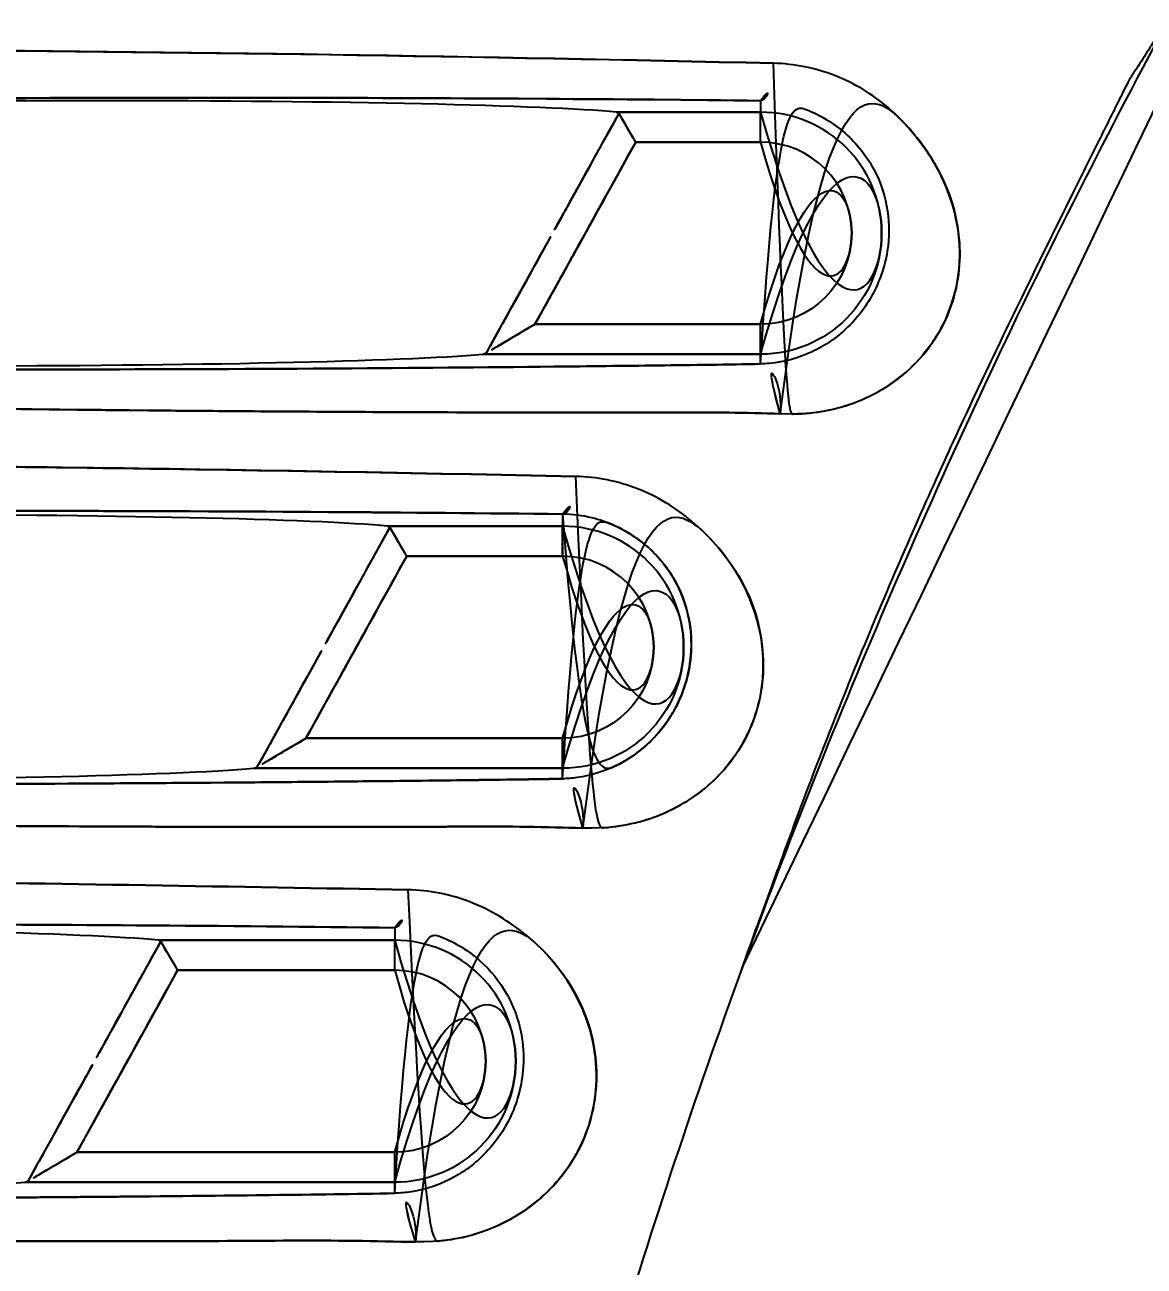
# Model space of a CAD drawing. Extents: x 16296675150 to 16296675606, y -37409617853 to -37409617519.
# Drawn here: x 16296675327.43 to 16296675346.09, y -37409617686.31 to -37409617665.63 of the extents above; entities that cross this region are included whole.
import ezdxf
from ezdxf.lldxf.tags import DXFTag

# ---------------------------------------------------------------- set-up
doc = ezdxf.new("R2010")
doc.units = 0
doc.header["$LTSCALE"] = 10
doc.header["$MEASUREMENT"] = 0
doc.header["$PDMODE"] = 3
doc.header["$PDSIZE"] = -10
doc.layers.get('0').update_dxf_attribs({"linetype": 'CONTINUOUS'})
doc.layers.get('DEFPOINTS').update_dxf_attribs({"linetype": 'CONTINUOUS'})
doc.styles.add('Daelim Dimension', font='')
doc.styles.get('Daelim Dimension').set_extended_font_data('NanumGothic')
tags = doc.linetypes.add('DASHED', pattern=[25.72, 12.86, -12.86]).pattern_tags.tags
tags[6:7] = [DXFTag(74, 4), DXFTag(75, 0), DXFTag(340, '0'), DXFTag(46, 0.0), DXFTag(50, 0.0), DXFTag(44, 0.0), DXFTag(45, 0.0)]
tags[4:5] = [DXFTag(74, 4), DXFTag(75, 0), DXFTag(340, '0'), DXFTag(46, 0.0), DXFTag(50, 0.0), DXFTag(44, 0.0), DXFTag(45, 0.0)]
doc.dimstyles.new('DEFAULT', dxfattribs={"dimscale": 2, "dimtxt": 2, "dimasz": 2, "dimexe": 0, "dimexo": 2, "dimgap": 1, "dimtad": 1, "dimdec": 1, "dimzin": 9, "dimdsep": 46, "dimtxsty": 'Daelim Dimension', "dimcen": 0.5, "dimclrd": 252, "dimclre": 252, "dimclrt": 3, "dimadec": 1, "dimazin": 0, "dimtfac": 1, "dimtdec": 1, "dimtix": 1, "dimtmove": 0, "dimatfit": 3, "dimfxl": 1, "dimtolj": 1, "dimtzin": 1, "dimlwd": 9, "dimlwe": 9, "dimarcsym": 0})

# ---------------------------------------------------------------- blocks, each defined once
blk = doc.blocks.new('*D1')
at = {"color": 5, "lineweight": 9, "ltscale": 0.5, "transparency": 16777216}
for p, q in [((16296675258.9861, -37409617698.72297), (16296675258.9861, -37409617573.28352)), ((16296675419.69285, -37409617573.28352), (16296675262.9861, -37409617573.28352)), ((16296675423.69285, -37409617606.6205), (16296675423.69285, -37409617573.28352))]:
    blk.add_line(p, q, dxfattribs=at)
at = {"color": 5, "ltscale": 0.5, "transparency": 16777216}
for points in [[(16296675262.9861, -37409617572.61686), (16296675262.9861, -37409617573.95019), (16296675258.9861, -37409617573.28352)], [(16296675419.69285, -37409617572.61686), (16296675419.69285, -37409617573.95019), (16296675423.69285, -37409617573.28352)]]:
    blk.add_solid(points, dxfattribs=at)
at = {"layer": 'DEFPOINTS', "color": 0, "ltscale": 0.5, "transparency": 16777216}
for p in [(16296675258.9861, -37409617573.28352), (16296675423.69285, -37409617610.6205), (16296675258.9861, -37409617702.72297)]:
    blk.add_point(p, dxfattribs=at)
at = {"color": 7, "ltscale": 0.5, "transparency": 16777216, "insert": (16296675341.33948, -37409617569.10612), "char_height": 4, "attachment_point": 5, "style": 'Daelim Dimension'}
blk.add_mtext('\\A1;165', dxfattribs=at)
blk = doc.blocks.new('*D2')
at = {"color": 5, "lineweight": 9, "ltscale": 0.5, "transparency": 16777216}
for p, q in [((16296675361.455, -37409617597.21), (16296675471.038, -37409617597.21)), ((16296675471.038, -37409617601.21), (16296675471.038, -37409617730.565)), ((16296675303.854, -37409617734.565), (16296675471.038, -37409617734.565))]:
    blk.add_line(p, q, dxfattribs=at)
at = {"color": 5, "ltscale": 0.5, "transparency": 16777216}
for points in [[(16296675470.371, -37409617601.21), (16296675471.704, -37409617601.21), (16296675471.038, -37409617597.21)], [(16296675470.371, -37409617730.565), (16296675471.704, -37409617730.565), (16296675471.038, -37409617734.565)]]:
    blk.add_solid(points, dxfattribs=at)
at = {"layer": 'DEFPOINTS', "color": 0, "ltscale": 0.5, "transparency": 16777216}
for p in [(16296675357.455, -37409617597.21), (16296675299.854, -37409617734.565), (16296675471.038, -37409617734.565)]:
    blk.add_point(p, dxfattribs=at)
at = {"color": 7, "ltscale": 0.5, "transparency": 16777216, "insert": (16296675466.858, -37409617665.887), "char_height": 4, "attachment_point": 5, "rotation": 90, "style": 'Daelim Dimension'}
blk.add_mtext('\\A1;137', dxfattribs=at)
blk = doc.blocks.new('*D3')
at = {"color": 5, "lineweight": 9, "ltscale": 0.5, "transparency": 16777216}
for p, q in [((16296675424.205971, -37409617607.022926), (16296675460.54623, -37409617607.022926)), ((16296675460.54623, -37409617611.022926), (16296675460.54623, -37409617730.564507)), ((16296675303.85421, -37409617734.564507), (16296675460.54623, -37409617734.564507))]:
    blk.add_line(p, q, dxfattribs=at)
at = {"color": 5, "ltscale": 0.5, "transparency": 16777216}
for points in [[(16296675459.87956, -37409617611.022926), (16296675461.212891, -37409617611.022926), (16296675460.54623, -37409617607.022926)], [(16296675459.87956, -37409617730.564507), (16296675461.212891, -37409617730.564507), (16296675460.54623, -37409617734.564507)]]:
    blk.add_solid(points, dxfattribs=at)
at = {"layer": 'DEFPOINTS', "color": 0, "ltscale": 0.5, "transparency": 16777216}
for p in [(16296675420.205971, -37409617607.022926), (16296675299.85421, -37409617734.564507), (16296675460.54623, -37409617734.564507)]:
    blk.add_point(p, dxfattribs=at)
at = {"color": 7, "ltscale": 0.5, "transparency": 16777216, "insert": (16296675454.534451, -37409617666.043167), "char_height": 4, "attachment_point": 5, "rotation": 90, "style": 'Daelim Dimension'}
blk.add_mtext('\\A1;128', dxfattribs=at)

msp = doc.modelspace()

# ---------------------------------------------------------------- linework, layer by layer
at = {"linetype": 'Continuous'}
for p, q in [((16296675339.69285, -37409617666.890617), (16296675339.69285, -37409617667.082062)), ((16296675337.292669, -37409617667.082062), (16296675339.69285, -37409617667.082062)), ((16296675339.69285, -37409617667.581757), (16296675339.69285, -37409617667.082062)), ((16296675339.69285, -37409617667.581757), (16296675337.610279, -37409617667.581757)), ((16296675335.931629, -37409617670.616074), (16296675339.69285, -37409617670.616074)), ((16296675339.69285, -37409617671.115768), (16296675339.69285, -37409617670.616074)), ((16296675339.69285, -37409617671.115768), (16296675335.06167, -37409617671.115768)), ((16296675339.69285, -37409617671.278122), (16296675339.69285, -37409617671.115768)), ((16296675336.392851, -37409617673.780479), (16296675336.392851, -37409617673.982063)), ((16296675333.47628, -37409617673.982063), (16296675336.392851, -37409617673.982063)), ((16296675336.392851, -37409617674.481758), (16296675336.392851, -37409617673.982063)), ((16296675336.392851, -37409617674.481758), (16296675333.792959, -37409617674.481758)), ((16296675332.114189, -37409617677.516068), (16296675336.392851, -37409617677.516068)), ((16296675336.392851, -37409617678.015762), (16296675336.392851, -37409617677.516068)), ((16296675336.392851, -37409617678.015762), (16296675331.24509, -37409617678.015762)), ((16296675336.392851, -37409617678.190529), (16296675336.392851, -37409617678.015762)), ((16296675333.59285, -37409617680.673477), (16296675333.59285, -37409617680.882057)), ((16296675329.65958, -37409617680.882057), (16296675333.59285, -37409617680.882057)), ((16296675333.59285, -37409617681.38176), (16296675333.59285, -37409617680.882057)), ((16296675333.59285, -37409617681.38176), (16296675329.975389, -37409617681.38176)), ((16296675328.296511, -37409617684.416069), (16296675333.59285, -37409617684.416069)), ((16296675333.59285, -37409617684.915756), (16296675333.59285, -37409617684.416069)), ((16296675333.59285, -37409617684.915756), (16296675327.428221, -37409617684.915756)), ((16296675333.59285, -37409617685.09938), (16296675333.59285, -37409617684.915756))]:
    msp.add_line(p, q, dxfattribs=at)
at = {"linetype": 'DASHED'}
for p, q in [((16296675339.69285, -37409617666.89064), (16296675339.69285, -37409617667.082062)), ((16296675339.69285, -37409617667.082062), (16296675337.292669, -37409617667.082062)), ((16296675339.69285, -37409617667.581757), (16296675339.69285, -37409617667.082062)), ((16296675337.610279, -37409617667.581757), (16296675339.69285, -37409617667.581757)), ((16296675339.69285, -37409617670.616074), (16296675335.931629, -37409617670.616074)), ((16296675339.69285, -37409617671.115768), (16296675339.69285, -37409617670.616074)), ((16296675335.06167, -37409617671.115768), (16296675339.69285, -37409617671.115768)), ((16296675339.69285, -37409617671.278084), (16296675339.69285, -37409617671.115768)), ((16296675336.392851, -37409617673.78054), (16296675336.392851, -37409617673.982063)), ((16296675336.392851, -37409617673.982063), (16296675333.47628, -37409617673.982063)), ((16296675336.392851, -37409617673.982063), (16296675336.392851, -37409617674.481758)), ((16296675333.792959, -37409617674.481758), (16296675336.392851, -37409617674.481758)), ((16296675336.392851, -37409617677.516068), (16296675332.114189, -37409617677.516068)), ((16296675336.392851, -37409617677.516068), (16296675336.392851, -37409617678.015762)), ((16296675331.24509, -37409617678.015762), (16296675336.392851, -37409617678.015762)), ((16296675336.392851, -37409617678.190437), (16296675336.392851, -37409617678.015762)), ((16296675333.59285, -37409617680.673576), (16296675333.59285, -37409617680.882057)), ((16296675333.59285, -37409617680.882057), (16296675329.65958, -37409617680.882057)), ((16296675333.59285, -37409617681.38176), (16296675333.59285, -37409617680.882057)), ((16296675329.975389, -37409617681.38176), (16296675333.59285, -37409617681.38176)), ((16296675333.59285, -37409617684.416069), (16296675328.296511, -37409617684.416069)), ((16296675333.59285, -37409617684.915756), (16296675333.59285, -37409617684.416069)), ((16296675327.428221, -37409617684.915756), (16296675333.59285, -37409617684.915756)), ((16296675333.59285, -37409617685.099274), (16296675333.59285, -37409617684.915756))]:
    msp.add_line(p, q, dxfattribs=at)
at = {"linetype": 'Continuous', "extrusion": (0, 0, -1)}
for centre in [(-16296675339.69285, -37409617669.098923), (-16296675336.392851, -37409617675.998917), (-16296675333.59285, -37409617682.898911)]:
    msp.add_arc(centre, 2.016851, 90, 270, dxfattribs=at)
at = {"linetype": 'DASHED'}
for centre in [(16296675339.69285, -37409617669.098923), (16296675336.392851, -37409617675.998917), (16296675333.59285, -37409617682.898911)]:
    msp.add_arc(centre, 2.016851, 270, 90, dxfattribs=at)
at = {"linetype": 'Continuous'}
for centre in [(16296675339.69285, -37409617669.098923), (16296675336.392851, -37409617675.998917), (16296675333.59285, -37409617682.898911)]:
    msp.add_arc(centre, 1.517156, 270, 90, dxfattribs=at)
at = {"linetype": 'DASHED', "extrusion": (0, 0, -1)}
for centre in [(-16296675339.69285, -37409617669.098923), (-16296675336.392851, -37409617675.998917), (-16296675333.59285, -37409617682.898911)]:
    msp.add_arc(centre, 1.517156, 90, 270, dxfattribs=at)
at = {"linetype": 'Continuous'}
for centre, major_axis, ratio, start_param, end_param in [((16296675339.69285, -37409617666.191048), (0.007761, 0.699957), 0.302620885, 3.178217244, 4.607163887), ((16296675328.542801, -37409617667.168953), (9.163266, 0.004843), 0.030231514, 0.301505004, 2.805126054), ((16296675326.313141, -37409617671.029266), (9.253132, 0.004891), 0.030231514, 3.438418415, 5.95139795), ((16296675339.69285, -37409617671.977692), (-0.013176, 0.699876), 0.474484578, 4.51265361, 6.24352828), ((16296675336.392851, -37409617673.08091), (0.008008, 0.699954), 0.311323028, 3.178325468, 4.612857854), ((16296675324.557461, -37409617674.068947), (9.323894, 0.004928), 0.030231514, 0.295833426, 2.810797631), ((16296675322.327801, -37409617677.929283), (9.413759, 0.004975), 0.030231514, 3.432863872, 5.956952492), ((16296675336.392851, -37409617678.890099), (-0.013694, 0.699866), 0.488739039, 4.525915608, 6.243171999), ((16296675333.59285, -37409617679.9739), (0.008185, 0.699952), 0.31751677, 3.178404974, 4.620962381), ((16296675320.57213, -37409617680.968964), (9.484521, 0.005013), 0.030231514, 0.290363836, 2.816267221), ((16296675318.342461, -37409617684.829277), (9.574387, 0.00506), 0.030231514, 3.427505042, 5.962311323), ((16296675333.59285, -37409617685.79895), (-0.014234, 0.699855), 0.503191041, 4.542442917, 6.242789575)]:
    msp.add_ellipse(centre, major_axis=major_axis, ratio=ratio, start_param=start_param, end_param=end_param, dxfattribs=at)
at = {"linetype": 'DASHED'}
for centre, major_axis, ratio, start_param, end_param in [((16296675339.69285, -37409617666.191071), (0.007762, 0.699957), 0.302627786, 3.178217328, 4.607012742), ((16296675339.69285, -37409617671.977654), (-0.013162, 0.699876), 0.47409311, 4.5127459, 6.243537784), ((16296675336.392851, -37409617673.080971), (-0.008012, -0.699954), 0.311444526, 0.036734354, 1.471048717), ((16296675336.392851, -37409617678.890022), (0.013679, -0.699866), 0.488331938, 1.384392641, 3.101589803), ((16296675333.59285, -37409617679.974007), (-0.00819, -0.699952), 0.317692005, 0.0368146, 1.479148892), ((16296675333.59285, -37409617685.798843), (0.014221, -0.699856), 0.502856898, 1.400868415, 3.101206015)]:
    msp.add_ellipse(centre, major_axis=major_axis, ratio=ratio, start_param=start_param, end_param=end_param, dxfattribs=at)
at = {"linetype": 'Continuous'}
for points, knots in [([(16296675361.150869, -37409617644.229561), (16296675359.95274, -37409617645.622017), (16296675355.9305, -37409617650.519371), (16296675349.721781, -37409617659.427673), (16296675344.362221, -37409617669.338791), (16296675340.755461, -37409617677.597), (16296675338.401211, -37409617683.942841), (16296675336.40925, -37409617690.428436), (16296675335.18553, -37409617695.385231), (16296675334.477489, -37409617698.722816), (16296675334.150881, -37409617700.398811), (16296675333.90962, -37409617701.802299), (16296675333.712839, -37409617702.926521), (16296675333.48501, -37409617704.044777), (16296675333.157591, -37409617705.14093), (16296675332.73427, -37409617706.203842), (16296675332.431471, -37409617706.852257), (16296675332.16733, -37409617707.360229), (16296675331.88868, -37409617707.860527), (16296675331.51335, -37409617708.47065), (16296675331.10247, -37409617709.058006), (16296675330.753559, -37409617709.513283), (16296675330.48358, -37409617709.848473), (16296675330.20713, -37409617710.178497), (16296675329.83507, -37409617710.615929), (16296675329.18853, -37409617711.385727), (16296675327.89558, -37409617712.92775), (16296675326.044029, -37409617715.133408), (16296675324.195471, -37409617717.349991), (16296675323.037479, -37409617718.708687), (16296675322.63558, -37409617719.195259), (16296675322.6021, -37409617719.235847)], [0, 0, 0, 0, 0.064892524, 0.223752354, 0.382612183, 0.462042098, 0.541472013, 0.620901928, 0.700331843, 0.720189322, 0.7400468, 0.759904279, 0.769833018, 0.779761758, 0.799619236, 0.809547976, 0.819476715, 0.824441085, 0.829405454, 0.839334194, 0.849262933, 0.854227303, 0.859191672, 0.864156042, 0.869120412, 0.879049151, 0.89890663, 0.938621587, 0.978336545, 0.998194023, 1, 1, 1, 1]), ([(16296675339.38431, -37409617681.343658), (16296675339.478121, -37409617681.083237), (16296675339.68644, -37409617680.506622), (16296675340.046961, -37409617679.501709), (16296675340.48472, -37409617678.32032), (16296675341.011221, -37409617676.959641), (16296675341.62863, -37409617675.447433), (16296675342.29842, -37409617673.896347), (16296675342.963551, -37409617672.427521), (16296675343.62849, -37409617671.018051), (16296675344.263519, -37409617669.711021), (16296675344.839729, -37409617668.539642), (16296675345.293369, -37409617667.625992), (16296675345.58909, -37409617667.034302), (16296675345.7561, -37409617666.70137), (16296675345.81398, -37409617666.586113), (16296675345.83798, -37409617666.538361), (16296675345.84005, -37409617666.534248), (16296675345.84211, -37409617666.530144), (16296675345.84429, -37409617666.526077), (16296675345.846821, -37409617666.52224), (16296675345.84936, -37409617666.51841), (16296675345.851919, -37409617666.514587), (16296675345.85449, -37409617666.510742), (16296675345.85704, -37409617666.506912), (16296675345.859591, -37409617666.503082), (16296675345.86368, -37409617666.496918), (16296675345.92065, -37409617666.411461), (16296675346.03871, -37409617666.231194), (16296675346.25923, -37409617665.885948), (16296675346.58857, -37409617665.344391), (16296675347.02408, -37409617664.566841), (16296675347.56745, -37409617663.587509), (16296675348.23506, -37409617662.415176), (16296675349.03121, -37409617661.051819), (16296675349.617689, -37409617660.082314), (16296675349.934971, -37409617659.56675)], [0, 0, 0, 0, 0.039682998, 0.085220733, 0.137067366, 0.196027238, 0.261936834, 0.332125884, 0.396090976, 0.452873921, 0.516435235, 0.567800398, 0.606993157, 0.636780484, 0.645797296, 0.650899119, 0.651982308, 0.652100233, 0.652136265, 0.652157009, 0.652161649, 0.652161649, 0.652162834, 0.652164331, 0.652177078, 0.652271629, 0.652724972, 0.65619847, 0.665757113, 0.680934971, 0.709873545, 0.748684211, 0.797245251, 0.855403667, 0.923024421, 1, 1, 1, 1]), ([(16296675310.5797, -37409617666.002769), (16296675311.12714, -37409617666.044098), (16296675311.70982, -37409617666.044052), (16296675312.87986, -37409617666.07238), (16296675313.479731, -37409617666.095917), (16296675315.29851, -37409617666.077179), (16296675316.50456, -37409617666.067719), (16296675320.13924, -37409617666.048462), (16296675322.56218, -37409617666.032143), (16296675329.931061, -37409617666.071709), (16296675335.091299, -37409617666.152992), (16296675339.902691, -37409617666.266899)], [0, 0, 0, 0, 0.0625, 0.0625, 0.125, 0.125, 0.25, 0.25, 0.5, 0.5, 1, 1, 1, 1]), ([(16296675339.902691, -37409617666.266899), (16296675340.25526, -37409617666.275253), (16296675340.606461, -37409617666.347168), (16296675341.250299, -37409617666.596764), (16296675341.551809, -37409617666.777153), (16296675342.099489, -37409617667.247177), (16296675342.349911, -37409617667.543503), (16296675342.73032, -37409617668.155853), (16296675342.866791, -37409617668.48391), (16296675343.006861, -37409617669.113289), (16296675343.029659, -37409617669.418602), (16296675342.973339, -37409617669.93219), (16296675342.92749, -37409617670.139397), (16296675342.797331, -37409617670.498787), (16296675342.721821, -37409617670.65654), (16296675342.61167, -37409617670.837898), (16296675342.587879, -37409617670.87487), (16296675342.43185, -37409617671.104439), (16296675342.277769, -37409617671.27327), (16296675341.85943, -37409617671.637543), (16296675341.57457, -37409617671.800247), (16296675340.9508, -37409617672.03759), (16296675340.59948, -37409617672.104782), (16296675340.164671, -37409617672.114197), (16296675340.09305, -37409617672.11348), (16296675340.02095, -37409617672.110428)], [0, 0, 0, 0, 0.107221858, 0.107221858, 0.214262893, 0.214262893, 0.332851158, 0.332851158, 0.450682997, 0.450682997, 0.550506141, 0.550506141, 0.612784562, 0.612784562, 0.661549844, 0.661549844, 0.674176737, 0.674176737, 0.74319974, 0.74319974, 0.854474311, 0.854474311, 0.976449747, 0.976449747, 1, 1, 1, 1]), ([(16296675339.69285, -37409617666.890617), (16296675337.32724, -37409617666.864403), (16296675334.914221, -37409617666.848892), (16296675330.000231, -37409617666.837791), (16296675327.515051, -37409617666.842987), (16296675322.68766, -37409617666.870331), (16296675320.30689, -37409617666.890747), (16296675316.735241, -37409617666.92128), (16296675315.55014, -37409617666.932297), (16296675313.16889, -37409617666.953011), (16296675311.986179, -37409617666.964233), (16296675310.892851, -37409617666.985268)], [0, 0, 0, 0, 0.25, 0.25, 0.5, 0.5, 0.75, 0.75, 0.875, 0.875, 1, 1, 1, 1]), ([(16296675339.69285, -37409617671.278122), (16296675339.74205, -37409617671.276894), (16296675339.790689, -37409617671.273979), (16296675340.09306, -37409617671.245644), (16296675340.33227, -37409617671.178047), (16296675340.76193, -37409617670.975441), (16296675340.95952, -37409617670.843391), (16296675341.25585, -37409617670.557167), (16296675341.366421, -37409617670.426826), (16296675341.535469, -37409617670.167793), (16296675341.601391, -37409617670.044601), (16296675341.664181, -37409617669.896057), (16296675341.67407, -37409617669.871483), (16296675341.74122, -37409617669.695732), (16296675341.780849, -37409617669.542023), (16296675341.84087, -37409617669.164574), (16296675341.83918, -37409617668.943481), (16296675341.7731, -37409617668.492409), (16296675341.698151, -37409617668.259171), (16296675341.465019, -37409617667.81987), (16296675341.298, -37409617667.605583), (16296675340.910681, -37409617667.265846), (16296675340.689739, -37409617667.131073), (16296675340.215151, -37409617666.946663), (16296675339.955379, -37409617666.894447), (16296675339.69285, -37409617666.890617)], [0, 0, 0, 0, 0.022791906, 0.022791906, 0.144723939, 0.144723939, 0.258844474, 0.258844474, 0.328991272, 0.328991272, 0.380419146, 0.380419146, 0.390370626, 0.390370626, 0.452659317, 0.452659317, 0.552734856, 0.552734856, 0.667646261, 0.667646261, 0.782029099, 0.782029099, 0.891332311, 0.891332311, 1, 1, 1, 1]), ([(16296675337.32897, -37409617667.104652), (16296675337.3386, -37409617667.120979), (16296675337.35339, -37409617667.146057), (16296675337.389549, -37409617667.20739), (16296675337.411329, -37409617667.244324), (16296675337.461069, -37409617667.328697), (16296675337.490061, -37409617667.377853), (16296675337.548401, -37409617667.476807), (16296675337.578251, -37409617667.52742), (16296675337.60556, -37409617667.573753), (16296675337.607901, -37409617667.577721), (16296675337.610241, -37409617667.58168), (16296675337.61257, -37409617667.58564)], [0, 0, 0, 0, 0.24003855, 0.24003855, 0.478532249, 0.478532249, 0.741704553, 0.741704553, 0.993099688, 0.993099688, 0.993099688, 1, 1, 1, 1]), ([(16296675337.610279, -37409617667.581757), (16296675337.296869, -37409617668.148277), (16296675336.983459, -37409617668.714813), (16296675336.42391, -37409617669.726242), (16296675336.177771, -37409617670.171158), (16296675335.931629, -37409617670.616074)], [0, 0, 0, 0, 0.560114765, 0.560114765, 1, 1, 1, 1]), ([(16296675335.12167, -37409617671.09362), (16296675335.28306, -37409617670.801964), (16296675335.44445, -37409617670.5103), (16296675336.180229, -37409617669.180649), (16296675336.754601, -37409617668.142647), (16296675337.32897, -37409617667.104652)], [0, 0, 0, 0, 0.21934862, 0.21934862, 1, 1, 1, 1]), ([(16296675335.935511, -37409617670.613777), (16296675335.931549, -37409617670.616112), (16296675335.927589, -37409617670.618446), (16296675335.92362, -37409617670.620789), (16296675335.76461, -37409617670.714539), (16296675335.598539, -37409617670.812447), (16296675335.3687, -37409617670.947983), (16296675335.2938, -37409617670.992126), (16296675335.187361, -37409617671.054893), (16296675335.148821, -37409617671.077606), (16296675335.12167, -37409617671.09362)], [0, 0, 0, 0, 0.004597713, 0.004597713, 0.004597713, 0.554132871, 0.554132871, 0.82556411, 0.82556411, 1, 1, 1, 1]), ([(16296675310.892851, -37409617671.271217), (16296675313.27573, -37409617671.29261), (16296675315.666309, -37409617671.312737), (16296675320.47438, -37409617671.348679), (16296675322.91704, -37409617671.363953), (16296675327.79426, -37409617671.37278), (16296675330.225201, -37409617671.367767), (16296675333.85939, -37409617671.345207), (16296675335.061399, -37409617671.33522), (16296675336.82448, -37409617671.316719), (16296675337.40654, -37409617671.309929), (16296675338.561649, -37409617671.295349), (16296675339.142969, -37409617671.288483), (16296675339.69285, -37409617671.278122)], [0, 0, 0, 0, 0.25, 0.25, 0.5, 0.5, 0.75, 0.75, 0.875, 0.875, 0.9375, 0.9375, 1, 1, 1, 1]), ([(16296675340.02095, -37409617672.110428), (16296675339.464279, -37409617672.086899), (16296675338.87501, -37409617672.083191), (16296675337.70178, -37409617672.088142), (16296675337.11067, -37409617672.08847), (16296675335.320061, -37409617672.08709), (16296675334.099541, -37409617672.083351), (16296675330.404631, -37409617672.063728), (16296675327.9333, -37409617672.040123), (16296675322.975479, -37409617671.97393), (16296675320.488461, -37409617671.929253), (16296675315.5879, -37409617671.873543), (16296675313.15189, -37409617671.834862), (16296675310.724211, -37409617671.81662)], [0, 0, 0, 0, 0.0625, 0.0625, 0.125, 0.125, 0.25, 0.25, 0.5, 0.5, 0.75, 0.75, 1, 1, 1, 1]), ([(16296675304.573469, -37409617672.895416), (16296675305.16362, -37409617672.936974), (16296675305.80872, -37409617672.959709), (16296675307.092331, -37409617672.971046), (16296675307.7423, -37409617672.979988), (16296675309.71714, -37409617672.99366), (16296675311.039631, -37409617672.963768), (16296675315.004869, -37409617672.944458), (16296675317.651699, -37409617672.928658), (16296675322.99638, -37409617672.945824), (16296675325.704439, -37409617672.971573), (16296675331.235491, -37409617673.046089), (16296675333.97151, -37409617673.095009), (16296675336.608891, -37409617673.152939)], [0, 0, 0, 0, 0.0625, 0.0625, 0.125, 0.125, 0.25, 0.25, 0.5, 0.5, 0.75, 0.75, 1, 1, 1, 1]), ([(16296675336.608891, -37409617673.152939), (16296675336.96254, -37409617673.160713), (16296675337.31514, -37409617673.231468), (16296675337.968769, -37409617673.484238), (16296675338.276381, -37409617673.676727), (16296675338.83942, -37409617674.146652), (16296675339.088449, -37409617674.432411), (16296675339.45957, -37409617675.029846), (16296675339.592461, -37409617675.346161), (16296675339.726191, -37409617675.939796), (16296675339.75115, -37409617676.216393), (16296675339.713631, -37409617676.702187), (16296675339.674629, -37409617676.91069), (16296675339.555719, -37409617677.279213), (16296675339.483141, -37409617677.444672), (16296675339.37953, -37409617677.628448), (16296675339.36027, -37409617677.660927), (16296675339.21529, -37409617677.89402), (16296675339.066509, -37409617678.071358), (16296675338.661591, -37409617678.455276), (16296675338.38418, -37409617678.630981), (16296675337.77622, -37409617678.896103), (16296675337.43399, -37409617678.979446), (16296675336.964411, -37409617679.014236), (16296675336.84857, -37409617679.016823), (16296675336.73151, -37409617679.013283)], [0, 0, 0, 0, 0.106488008, 0.106488008, 0.214597225, 0.214597225, 0.33485037, 0.33485037, 0.450065012, 0.450065012, 0.539566184, 0.539566184, 0.600922919, 0.600922919, 0.650882422, 0.650882422, 0.661670998, 0.661670998, 0.731066468, 0.731066468, 0.841510467, 0.841510467, 0.961780692, 0.961780692, 1, 1, 1, 1]), ([(16296675336.392851, -37409617673.780479), (16296675333.79896, -37409617673.750809), (16296675331.127239, -37409617673.733353), (16296675325.69067, -37409617673.722298), (16296675323.02882, -37409617673.729637), (16296675317.774851, -37409617673.760223), (16296675315.172979, -37409617673.781219), (16296675311.27486, -37409617673.813797), (16296675309.97769, -37409617673.825333), (16296675308.032061, -37409617673.84214), (16296675307.3904, -37409617673.848473), (16296675306.123541, -37409617673.862862), (16296675305.483471, -37409617673.869347), (16296675304.892851, -37409617673.88105)], [0, 0, 0, 0, 0.25, 0.25, 0.5, 0.5, 0.75, 0.75, 0.875, 0.875, 0.9375, 0.9375, 1, 1, 1, 1]), ([(16296675336.392851, -37409617678.190529), (16296675336.47368, -37409617678.188438), (16296675336.55307, -37409617678.181824), (16296675336.880619, -37409617678.136627), (16296675337.115721, -37409617678.060219), (16296675337.537109, -37409617677.840942), (16296675337.73036, -37409617677.700981), (16296675338.017799, -37409617677.401199), (16296675338.12464, -37409617677.264763), (16296675338.282669, -37409617676.99958), (16296675338.34222, -37409617676.877327), (16296675338.399719, -37409617676.726402), (16296675338.4097, -37409617676.698593), (16296675338.470819, -37409617676.517311), (16296675338.504499, -37409617676.36145), (16296675338.54751, -37409617676.000771), (16296675338.540779, -37409617675.79805), (16296675338.472731, -37409617675.366348), (16296675338.396299, -37409617675.137932), (16296675338.16856, -37409617674.711609), (16296675338.01367, -37409617674.508141), (16296675337.62702, -37409617674.16465), (16296675337.40003, -37409617674.024986), (16296675336.91958, -37409617673.837227), (16296675336.65757, -37409617673.78447), (16296675336.392851, -37409617673.780479)], [0, 0, 0, 0, 0.037425315, 0.037425315, 0.158748929, 0.158748929, 0.272164289, 0.272164289, 0.342471175, 0.342471175, 0.391954562, 0.391954562, 0.402867652, 0.402867652, 0.464222547, 0.464222547, 0.554657233, 0.554657233, 0.66927732, 0.66927732, 0.783214621, 0.783214621, 0.89181858, 0.89181858, 1, 1, 1, 1]), ([(16296675333.511221, -37409617674.003899), (16296675333.520679, -37409617674.019943), (16296675333.53529, -37409617674.044724), (16296675333.571131, -37409617674.105522), (16296675333.59276, -37409617674.142197), (16296675333.64222, -37409617674.226089), (16296675333.671061, -37409617674.275009), (16296675333.72983, -37409617674.374687), (16296675333.760309, -37409617674.426376), (16296675333.78824, -37409617674.473747), (16296675333.790581, -37409617674.477707), (16296675333.79291, -37409617674.481682), (16296675333.79525, -37409617674.485641)], [0, 0, 0, 0, 0.238672442, 0.238672442, 0.475814539, 0.475814539, 0.737346807, 0.737346807, 0.993125415, 0.993125415, 0.993125415, 1, 1, 1, 1]), ([(16296675333.792959, -37409617674.481758), (16296675333.479361, -37409617675.048576), (16296675333.16576, -37409617675.61541), (16296675332.606171, -37409617676.626846), (16296675332.36018, -37409617677.071457), (16296675332.114189, -37409617677.516068)], [0, 0, 0, 0, 0.560415716, 0.560415716, 1, 1, 1, 1]), ([(16296675331.302971, -37409617677.994347), (16296675331.464371, -37409617677.702698), (16296675331.625771, -37409617677.411041), (16296675332.361851, -37409617676.080887), (16296675332.936541, -37409617675.042397), (16296675333.511221, -37409617674.003899)], [0, 0, 0, 0, 0.219264173, 0.219264173, 1, 1, 1, 1]), ([(16296675332.11808, -37409617677.513779), (16296675332.114111, -37409617677.516113), (16296675332.110149, -37409617677.518463), (16296675332.10619, -37409617677.52079), (16296675332.09136, -37409617677.529533), (16296675332.072651, -37409617677.540573), (16296675331.907339, -37409617677.638023), (16296675331.758921, -37409617677.725517), (16296675331.54583, -37409617677.851173), (16296675331.472151, -37409617677.894608), (16296675331.36746, -37409617677.956329), (16296675331.329531, -37409617677.978691), (16296675331.302971, -37409617677.994347)], [0, 0, 0, 0, 0.004592158, 0.004592158, 0.004592158, 0.06682152, 0.06682152, 0.559818089, 0.559818089, 0.827334904, 0.827334904, 1, 1, 1, 1]), ([(16296675304.892851, -37409617678.173782), (16296675307.49971, -37409617678.196457), (16296675310.11054, -37409617678.21846), (16296675315.369459, -37409617678.256058), (16296675318.027531, -37409617678.273407), (16296675323.369921, -37409617678.287117), (16296675326.02774, -37409617678.283707), (16296675329.99238, -37409617678.26162), (16296675331.31443, -37409617678.251373), (16296675333.250469, -37409617678.231979), (16296675333.88909, -37409617678.224792), (16296675335.15781, -37409617678.20948), (16296675335.795719, -37409617678.202209), (16296675336.392851, -37409617678.190529)], [0, 0, 0, 0, 0.25, 0.25, 0.5, 0.5, 0.75, 0.75, 0.875, 0.875, 0.9375, 0.9375, 1, 1, 1, 1]), ([(16296675336.73151, -37409617679.013283), (16296675336.12747, -37409617678.99498), (16296675335.483, -37409617678.982681), (16296675334.19622, -37409617678.991089), (16296675333.548651, -37409617678.993019), (16296675331.585529, -37409617678.994568), (16296675330.244381, -37409617678.992203), (16296675326.22016, -37409617678.975578), (16296675323.5226, -37409617678.952606), (16296675318.10062, -37409617678.88295), (16296675315.393669, -37409617678.845779), (16296675310.03834, -37409617678.784416), (16296675307.381281, -37409617678.744713), (16296675304.72875, -37409617678.724411)], [0, 0, 0, 0, 0.0625, 0.0625, 0.125, 0.125, 0.25, 0.25, 0.5, 0.5, 0.75, 0.75, 1, 1, 1, 1]), ([(16296675298.561609, -37409617679.789139), (16296675299.208139, -37409617679.830727), (16296675299.922159, -37409617679.879204), (16296675301.355249, -37409617679.875061), (16296675302.07588, -37409617679.87851), (16296675304.254629, -37409617679.878227), (16296675305.71139, -37409617679.859596), (16296675310.08848, -37409617679.84182), (16296675313.017, -37409617679.829826), (16296675318.9284, -37409617679.840309), (16296675321.95846, -37409617679.864471), (16296675327.982771, -37409617679.93576), (16296675330.94298, -37409617679.990646), (16296675333.813431, -37409617680.040398)], [0, 0, 0, 0, 0.0625, 0.0625, 0.125, 0.125, 0.25, 0.25, 0.5, 0.5, 0.75, 0.75, 1, 1, 1, 1]), ([(16296675333.813431, -37409617680.040398), (16296675334.165911, -37409617680.046509), (16296675334.51869, -37409617680.116081), (16296675335.194019, -37409617680.376648), (16296675335.51918, -37409617680.577438), (16296675336.06167, -37409617681.02507), (16296675336.289169, -37409617681.280113), (16296675336.668949, -37409617681.86187), (16296675336.815781, -37409617682.20015), (16296675336.943769, -37409617682.797348), (16296675336.966721, -37409617683.04493), (16296675336.94075, -37409617683.49897), (16296675336.90642, -37409617683.706352), (16296675336.79546, -37409617684.081947), (16296675336.723579, -37409617684.255676), (16296675336.626181, -37409617684.436836), (16296675336.61323, -37409617684.460083), (16296675336.478121, -37409617684.694351), (16296675336.33123, -37409617684.88121), (16296675335.92947, -37409617685.286507), (16296675335.65197, -37409617685.474586), (16296675335.042839, -37409617685.762169), (16296675334.699751, -37409617685.856644), (16296675334.21139, -37409617685.906937), (16296675334.07765, -37409617685.912689), (16296675333.94235, -37409617685.910263)], [0, 0, 0, 0, 0.105434236, 0.105434236, 0.219289202, 0.219289202, 0.330803361, 0.330803361, 0.455194095, 0.455194095, 0.533327369, 0.533327369, 0.59273846, 0.59273846, 0.644277386, 0.644277386, 0.651853005, 0.651853005, 0.72287407, 0.72287407, 0.834908061, 0.834908061, 0.955920027, 0.955920027, 1, 1, 1, 1]), ([(16296675333.59285, -37409617680.673477), (16296675330.76281, -37409617680.640381), (16296675327.875509, -37409617680.620811), (16296675321.987249, -37409617680.608513), (16296675318.993731, -37409617680.617058), (16296675313.167139, -37409617680.649353), (16296675310.28067, -37409617680.670677), (16296675305.966009, -37409617680.705597), (16296675304.53092, -37409617680.717827), (16296675302.38212, -37409617680.736938), (16296675301.67012, -37409617680.743843), (16296675300.255951, -37409617680.758614), (16296675299.54137, -37409617680.765198), (16296675298.892851, -37409617680.778732)], [0, 0, 0, 0, 0.25, 0.25, 0.5, 0.5, 0.75, 0.75, 0.875, 0.875, 0.9375, 0.9375, 1, 1, 1, 1]), ([(16296675333.59285, -37409617685.09938), (16296675333.68718, -37409617685.096848), (16296675333.779659, -37409617685.088181), (16296675334.12211, -37409617685.034393), (16296675334.359461, -37409617684.952042), (16296675334.7836, -37409617684.719109), (16296675334.977421, -37409617684.571228), (16296675335.262581, -37409617684.256348), (16296675335.367849, -37409617684.113068), (16296675335.523661, -37409617683.829727), (16296675335.582609, -37409617683.695168), (16296675335.632021, -37409617683.544128), (16296675335.636959, -37409617683.528473), (16296675335.688061, -37409617683.360039), (16296675335.717159, -37409617683.203827), (16296675335.74806, -37409617682.863762), (16296675335.7395, -37409617682.680313), (16296675335.670481, -37409617682.239906), (16296675335.582121, -37409617681.992447), (16296675335.34107, -37409617681.569389), (16296675335.195669, -37409617681.385178), (16296675334.834089, -37409617681.063004), (16296675334.608101, -37409617680.920738), (16296675334.12149, -37409617680.730362), (16296675333.85791, -37409617680.677551), (16296675333.59285, -37409617680.673477)], [0, 0, 0, 0, 0.043539001, 0.043539001, 0.166205285, 0.166205285, 0.281262668, 0.281262668, 0.353008014, 0.353008014, 0.40560927, 0.40560927, 0.411557415, 0.411557415, 0.470729994, 0.470729994, 0.549942241, 0.549942241, 0.67565631, 0.67565631, 0.784276601, 0.784276601, 0.892931006, 0.892931006, 1, 1, 1, 1]), ([(16296675329.69323, -37409617680.903183), (16296675329.70252, -37409617680.918953), (16296675329.71697, -37409617680.943443), (16296675329.75251, -37409617681.003723), (16296675329.773991, -37409617681.040169), (16296675329.82317, -37409617681.123589), (16296675329.85187, -37409617681.172256), (16296675329.911051, -37409617681.272636), (16296675329.942141, -37409617681.325363), (16296675329.970671, -37409617681.373756), (16296675329.973, -37409617681.377724), (16296675329.97534, -37409617681.381683), (16296675329.97768, -37409617681.385643)], [0, 0, 0, 0, 0.237363597, 0.237363597, 0.473210909, 0.473210909, 0.733170054, 0.733170054, 0.993150121, 0.993150121, 0.993150121, 1, 1, 1, 1]), ([(16296675329.975389, -37409617681.38176), (16296675329.60952, -37409617682.043007), (16296675329.24366, -37409617682.704247), (16296675328.684031, -37409617683.715691), (16296675328.490271, -37409617684.06588), (16296675328.296511, -37409617684.416069)], [0, 0, 0, 0, 0.653770993, 0.653770993, 1, 1, 1, 1]), ([(16296675327.484079, -37409617684.895042), (16296675327.645491, -37409617684.603394), (16296675327.80689, -37409617684.311737), (16296675328.54328, -37409617682.981117), (16296675329.118259, -37409617681.942146), (16296675329.69323, -37409617680.903183)], [0, 0, 0, 0, 0.219183896, 0.219183896, 1, 1, 1, 1]), ([(16296675328.3004, -37409617684.41378), (16296675328.296431, -37409617684.416107), (16296675328.292471, -37409617684.418449), (16296675328.288509, -37409617684.420792), (16296675328.269819, -37409617684.431808), (16296675328.24724, -37409617684.445107), (16296675328.079729, -37409617684.543877), (16296675327.93309, -37409617684.630333), (16296675327.72295, -37409617684.754219), (16296675327.650419, -37409617684.796967), (16296675327.547409, -37409617684.857697), (16296675327.51008, -37409617684.879723), (16296675327.484079, -37409617684.895042)], [0, 0, 0, 0, 0.004580936, 0.004580936, 0.004580936, 0.079473193, 0.079473193, 0.565812432, 0.565812432, 0.829246148, 0.829246148, 1, 1, 1, 1]), ([(16296675298.892851, -37409617685.076172), (16296675301.74177, -37409617685.101883), (16296675304.60404, -37409617685.124352), (16296675310.354851, -37409617685.162918), (16296675313.23807, -37409617685.180313), (16296675319.072729, -37409617685.19854), (16296675322.06769, -37409617685.197258), (16296675326.4881, -37409617685.17569), (16296675327.953899, -37409617685.165253), (16296675330.10877, -37409617685.144791), (16296675330.81892, -37409617685.137123), (16296675332.23023, -37409617685.120819), (16296675332.93648, -37409617685.112732), (16296675333.59285, -37409617685.09938)], [0, 0, 0, 0, 0.25, 0.25, 0.5, 0.5, 0.75, 0.75, 0.875, 0.875, 0.9375, 0.9375, 1, 1, 1, 1]), ([(16296675333.94235, -37409617685.910263), (16296675333.283489, -37409617685.898407), (16296675332.577271, -37409617685.881317), (16296675331.15806, -37409617685.892242), (16296675330.44418, -37409617685.895752), (16296675328.27841, -37409617685.900688), (16296675326.80394, -37409617685.900124), (16296675322.35784, -37409617685.88739), (16296675319.32453, -37409617685.865051), (16296675313.365499, -37409617685.792732), (16296675310.41923, -37409617685.762268), (16296675304.54092, -37409617685.694183), (16296675301.62109, -37409617685.656418), (16296675298.72356, -37409617685.617706)], [0, 0, 0, 0, 0.0625, 0.0625, 0.125, 0.125, 0.25, 0.25, 0.5, 0.5, 0.75, 0.75, 1, 1, 1, 1])]:
    msp.add_open_spline(points, degree=3, knots=knots, dxfattribs=at)
at = {"linetype": 'DASHED'}
for points, knots in [([(16296675339.902691, -37409617666.267029), (16296675335.11174, -37409617666.153557), (16296675330.0292, -37409617666.072731), (16296675322.638559, -37409617666.03228), (16296675320.19017, -37409617666.048103), (16296675316.539459, -37409617666.067383), (16296675315.3295, -37409617666.076012), (16296675313.50526, -37409617666.095757), (16296675312.902069, -37409617666.072891), (16296675311.72287, -37409617666.044312), (16296675311.135321, -37409617666.044647), (16296675310.579769, -37409617666.002434)], [0, 0, 0, 0, 0.5, 0.5, 0.75, 0.75, 0.875, 0.875, 0.9375, 0.9375, 1, 1, 1, 1]), ([(16296675340.020679, -37409617672.110336), (16296675340.788071, -37409617672.142792), (16296675341.472691, -37409617671.948174), (16296675342.36553, -37409617671.20797), (16296675342.638309, -37409617670.862877), (16296675342.97518, -37409617670.062218), (16296675343.02919, -37409617669.644257), (16296675342.957861, -37409617668.510536), (16296675342.61727, -37409617667.823624), (16296675341.513599, -37409617666.664352), (16296675340.738501, -37409617666.286819), (16296675339.902691, -37409617666.267029)], [0, 0, 0, 0, 0.25, 0.25, 0.375, 0.375, 0.5, 0.5, 0.75, 0.75, 1, 1, 1, 1]), ([(16296675310.892851, -37409617666.985062), (16296675312.001051, -37409617666.963737), (16296675313.18824, -37409617666.952713), (16296675315.572861, -37409617666.931969), (16296675316.760189, -37409617666.920952), (16296675320.341299, -37409617666.890404), (16296675322.741739, -37409617666.869827), (16296675329.99828, -37409617666.829201), (16296675334.987261, -37409617666.838463), (16296675339.69285, -37409617666.89064)], [0, 0, 0, 0, 0.125, 0.125, 0.25, 0.25, 0.5, 0.5, 1, 1, 1, 1]), ([(16296675337.32897, -37409617667.104652), (16296675337.167589, -37409617667.396309), (16296675337.006201, -37409617667.687973), (16296675336.270439, -37409617669.017616), (16296675335.69606, -37409617670.055634), (16296675335.12167, -37409617671.09362)], [0, 0, 0, 0, 0.21934862, 0.21934862, 1, 1, 1, 1]), ([(16296675335.931629, -37409617670.616074), (16296675336.177771, -37409617670.171158), (16296675336.42391, -37409617669.726242), (16296675336.983459, -37409617668.714813), (16296675337.296869, -37409617668.148277), (16296675337.610279, -37409617667.581757)], [0, 0, 0, 0, 0.439885235, 0.439885235, 1, 1, 1, 1]), ([(16296675339.69285, -37409617671.278084), (16296675339.14122, -37409617671.288452), (16296675338.56221, -37409617671.29528), (16296675337.411011, -37409617671.309807), (16296675336.831551, -37409617671.316582), (16296675335.078699, -37409617671.335007), (16296675333.89183, -37409617671.344917), (16296675330.27632, -37409617671.367531), (16296675327.801611, -37409617671.372787), (16296675322.9105, -37409617671.363983), (16296675320.472309, -37409617671.348732), (16296675315.66526, -37409617671.312859), (16296675313.2752, -37409617671.292763), (16296675310.892851, -37409617671.271408)], [0, 0, 0, 0, 0.0625, 0.0625, 0.125, 0.125, 0.25, 0.25, 0.5, 0.5, 0.75, 0.75, 1, 1, 1, 1]), ([(16296675310.724421, -37409617671.816803), (16296675313.128799, -37409617671.834953), (16296675315.53722, -37409617671.873047), (16296675320.371731, -37409617671.928078), (16296675322.7992, -37409617671.971077), (16296675327.73498, -37409617672.038116), (16296675330.26951, -37409617672.062782), (16296675334.015051, -37409617672.083138), (16296675335.24634, -37409617672.087013), (16296675337.067181, -37409617672.088577), (16296675337.669571, -37409617672.088341), (16296675338.861601, -37409617672.083321), (16296675339.460791, -37409617672.086647), (16296675340.020679, -37409617672.110336)], [0, 0, 0, 0, 0.25, 0.25, 0.5, 0.5, 0.75, 0.75, 0.875, 0.875, 0.9375, 0.9375, 1, 1, 1, 1]), ([(16296675336.608971, -37409617673.153152), (16296675333.99999, -37409617673.095802), (16296675331.28476, -37409617673.04718), (16296675325.847851, -37409617672.973312), (16296675323.1441, -37409617672.946617), (16296675317.756531, -37409617672.928673), (16296675315.08202, -37409617672.944023), (16296675311.091721, -37409617672.963333), (16296675309.764601, -37409617672.991783), (16296675307.77523, -37409617672.981087), (16296675307.11767, -37409617672.971382), (16296675305.816919, -37409617672.959587), (16296675305.16334, -37409617672.936493), (16296675304.573469, -37409617672.895027)], [0, 0, 0, 0, 0.25, 0.25, 0.5, 0.5, 0.75, 0.75, 0.875, 0.875, 0.9375, 0.9375, 1, 1, 1, 1]), ([(16296675336.731239, -37409617679.013161), (16296675337.498739, -37409617679.036423), (16296675338.18729, -37409617678.825371), (16296675339.06308, -37409617678.100929), (16296675339.33935, -37409617677.761688), (16296675339.690969, -37409617676.959633), (16296675339.754709, -37409617676.518929), (16296675339.685989, -37409617675.36248), (16296675339.346821, -37409617674.682961), (16296675338.24053, -37409617673.574448), (16296675337.450041, -37409617673.171654), (16296675336.608971, -37409617673.153152)], [0, 0, 0, 0, 0.25, 0.25, 0.375, 0.375, 0.5, 0.5, 0.75, 0.75, 1, 1, 1, 1]), ([(16296675304.892851, -37409617673.880783), (16296675305.497629, -37409617673.868797), (16296675306.142839, -37409617673.86235), (16296675307.421949, -37409617673.847908), (16296675308.06815, -37409617673.841599), (16296675310.02243, -37409617673.824799), (16296675311.322491, -37409617673.813217), (16296675315.238091, -37409617673.780579), (16296675317.861719, -37409617673.759407), (16296675323.15723, -37409617673.729073), (16296675325.81469, -37409617673.722321), (16296675331.158251, -37409617673.733673), (16296675333.82765, -37409617673.751183), (16296675336.392851, -37409617673.78054)], [0, 0, 0, 0, 0.0625, 0.0625, 0.125, 0.125, 0.25, 0.25, 0.5, 0.5, 0.75, 0.75, 1, 1, 1, 1]), ([(16296675336.392851, -37409617673.78054), (16296675336.558439, -37409617673.783043), (16296675336.722601, -37409617673.804398), (16296675337.13464, -37409617673.904907), (16296675337.377279, -37409617674.013153), (16296675337.84539, -37409617674.330093), (16296675338.056971, -37409617674.55629), (16296675338.357849, -37409617675.034363), (16296675338.457529, -37409617675.297592), (16296675338.540449, -37409617675.778687), (16296675338.549101, -37409617675.994469), (16296675338.504551, -37409617676.356583), (16296675338.474911, -37409617676.496964), (16296675338.388491, -37409617676.767441), (16296675338.331751, -37409617676.9011), (16296675338.255211, -37409617677.043427), (16296675338.24346, -37409617677.064453), (16296675338.14962, -37409617677.226433), (16296675338.05559, -37409617677.352966), (16296675337.75189, -37409617677.691566), (16296675337.52154, -37409617677.856773), (16296675337.00798, -37409617678.105499), (16296675336.71069, -37409617678.182251), (16296675336.392851, -37409617678.190437)], [0, 0, 0, 0, 0.067110992, 0.067110992, 0.176243367, 0.176243367, 0.306811127, 0.306811127, 0.440328832, 0.440328832, 0.536699023, 0.536699023, 0.592106904, 0.592106904, 0.644440608, 0.644440608, 0.653476751, 0.653476751, 0.716282904, 0.716282904, 0.851023041, 0.851023041, 1, 1, 1, 1]), ([(16296675333.511221, -37409617674.003899), (16296675333.349819, -37409617674.295563), (16296675333.188431, -37409617674.587212), (16296675332.452351, -37409617675.917358), (16296675331.877661, -37409617676.955856), (16296675331.302971, -37409617677.994347)], [0, 0, 0, 0, 0.219264173, 0.219264173, 1, 1, 1, 1]), ([(16296675332.114189, -37409617677.516068), (16296675332.36018, -37409617677.071457), (16296675332.606171, -37409617676.626846), (16296675333.16576, -37409617675.61541), (16296675333.479361, -37409617675.048576), (16296675333.792959, -37409617674.481758)], [0, 0, 0, 0, 0.439584284, 0.439584284, 1, 1, 1, 1]), ([(16296675336.392851, -37409617678.190437), (16296675335.797199, -37409617678.202087), (16296675335.154169, -37409617678.209427), (16296675333.87627, -37409617678.224838), (16296675333.23152, -37409617678.232094), (16296675331.287201, -37409617678.251541), (16296675329.976, -37409617678.261681), (16296675325.998381, -37409617678.283783), (16296675323.27216, -37409617678.287102), (16296675317.953541, -37409617678.273064), (16296675315.33021, -37409617678.255913), (16296675310.09454, -37409617678.218498), (16296675307.490089, -37409617678.196587), (16296675304.892851, -37409617678.174026)], [0, 0, 0, 0, 0.0625, 0.0625, 0.125, 0.125, 0.25, 0.25, 0.5, 0.5, 0.75, 0.75, 1, 1, 1, 1]), ([(16296675304.728939, -37409617678.72467), (16296675307.36257, -37409617678.744743), (16296675309.998501, -37409617678.78418), (16296675315.2995, -37409617678.84491), (16296675317.956869, -37409617678.88073), (16296675323.362341, -37409617678.951187), (16296675326.14427, -37409617678.975182), (16296675330.198389, -37409617678.99218), (16296675331.53476, -37409617678.994598), (16296675333.516331, -37409617678.993156), (16296675334.173229, -37409617678.991287), (16296675335.47636, -37409617678.982742), (16296675336.13143, -37409617678.994987), (16296675336.731239, -37409617679.013161)], [0, 0, 0, 0, 0.25, 0.25, 0.5, 0.5, 0.75, 0.75, 0.875, 0.875, 0.9375, 0.9375, 1, 1, 1, 1]), ([(16296675333.81354, -37409617680.040657), (16296675330.94906, -37409617679.991119), (16296675327.963619, -37409617679.93573), (16296675321.98325, -37409617679.864861), (16296675319.007589, -37409617679.840591), (16296675313.07198, -37409617679.829819), (16296675310.124069, -37409617679.841614), (16296675305.73119, -37409617679.85936), (16296675304.26992, -37409617679.878036), (16296675302.08573, -37409617679.878372), (16296675301.362009, -37409617679.875153), (16296675299.924101, -37409617679.878807), (16296675299.20804, -37409617679.830299), (16296675298.56159, -37409617679.788757)], [0, 0, 0, 0, 0.25, 0.25, 0.5, 0.5, 0.75, 0.75, 0.875, 0.875, 0.9375, 0.9375, 1, 1, 1, 1]), ([(16296675333.94212, -37409617685.910141), (16296675334.711451, -37409617685.923958), (16296675335.40307, -37409617685.700058), (16296675336.27338, -37409617684.971947), (16296675336.54487, -37409617684.640297), (16296675336.90386, -37409617683.837189), (16296675336.97493, -37409617683.378792), (16296675336.90357, -37409617682.194237), (16296675336.554701, -37409617681.531021), (16296675335.465031, -37409617680.465927), (16296675334.663839, -37409617680.055359), (16296675333.81354, -37409617680.040657)], [0, 0, 0, 0, 0.25, 0.25, 0.375, 0.375, 0.5, 0.5, 0.75, 0.75, 1, 1, 1, 1]), ([(16296675298.892851, -37409617680.778419), (16296675299.55547, -37409617680.764587), (16296675300.26988, -37409617680.758141), (16296675301.68582, -37409617680.743401), (16296675302.39727, -37409617680.736526), (16296675304.54285, -37409617680.717506), (16296675305.97644, -37409617680.705276), (16296675310.290119, -37409617680.670464), (16296675313.18409, -37409617680.649094), (16296675319.02412, -37409617680.616867), (16296675321.95182, -37409617680.608543), (16296675327.835711, -37409617680.620667), (16296675330.77405, -37409617680.640602), (16296675333.59285, -37409617680.673576)], [0, 0, 0, 0, 0.0625, 0.0625, 0.125, 0.125, 0.25, 0.25, 0.5, 0.5, 0.75, 0.75, 1, 1, 1, 1]), ([(16296675339.379089, -37409617681.357979), (16296675339.473499, -37409617681.095863), (16296675339.578291, -37409617680.80584), (16296675339.687031, -37409617680.503899), (16296675339.6945, -37409617680.483131)], [0, 0, 0, 0, 0.931405203, 1, 1, 1, 1]), ([(16296675329.69323, -37409617680.903183), (16296675329.53183, -37409617681.194832), (16296675329.37043, -37409617681.486488), (16296675328.63405, -37409617682.817108), (16296675328.059071, -37409617683.856079), (16296675327.484079, -37409617684.895042)], [0, 0, 0, 0, 0.219183896, 0.219183896, 1, 1, 1, 1]), ([(16296675328.296511, -37409617684.416069), (16296675328.490271, -37409617684.06588), (16296675328.684031, -37409617683.715691), (16296675329.24366, -37409617682.704247), (16296675329.60952, -37409617682.043007), (16296675329.975389, -37409617681.38176)], [0, 0, 0, 0, 0.346229007, 0.346229007, 1, 1, 1, 1]), ([(16296675333.59285, -37409617685.099274), (16296675332.943899, -37409617685.11245), (16296675332.243, -37409617685.120522), (16296675330.841961, -37409617685.136726), (16296675330.13681, -37409617685.144379), (16296675327.995741, -37409617685.164803), (16296675326.55324, -37409617685.175163), (16296675322.19239, -37409617685.196869), (16296675319.217331, -37409617685.198677), (16296675313.342461, -37409617685.181038), (16296675310.424271, -37409617685.163483), (16296675304.630671, -37409617685.124779), (16296675301.75243, -37409617685.102226), (16296675298.892851, -37409617685.076447)], [0, 0, 0, 0, 0.0625, 0.0625, 0.125, 0.125, 0.25, 0.25, 0.5, 0.5, 0.75, 0.75, 1, 1, 1, 1]), ([(16296675298.72378, -37409617685.618111), (16296675301.626499, -37409617685.656822), (16296675304.54842, -37409617685.694603), (16296675310.430759, -37409617685.762642), (16296675313.394039, -37409617685.793404), (16296675319.360029, -37409617685.865501), (16296675322.38019, -37409617685.887581), (16296675326.805599, -37409617685.900169), (16296675328.270309, -37409617685.900749), (16296675330.441629, -37409617685.895798), (16296675331.156811, -37409617685.892281), (16296675332.578091, -37409617685.881287), (16296675333.285139, -37409617685.898354), (16296675333.94212, -37409617685.910141)], [0, 0, 0, 0, 0.25, 0.25, 0.5, 0.5, 0.75, 0.75, 0.875, 0.875, 0.9375, 0.9375, 1, 1, 1, 1])]:
    msp.add_open_spline(points, degree=3, knots=knots, dxfattribs=at)
at = {"linetype": 'Continuous'}
for points in [[(16296675337.292669, -37409617667.082062), (16296675337.30839, -37409617667.08358), (16296675337.32093, -37409617667.091019), (16296675337.32897, -37409617667.104652)], [(16296675335.12167, -37409617671.09362), (16296675335.09989, -37409617671.106461), (16296675335.0795, -37409617671.114189), (16296675335.06167, -37409617671.115768)], [(16296675333.47628, -37409617673.982063), (16296675333.491409, -37409617673.983559), (16296675333.50346, -37409617673.990753), (16296675333.511221, -37409617674.003899)], [(16296675331.302971, -37409617677.994347), (16296675331.281931, -37409617678.006752), (16296675331.26227, -37409617678.014221), (16296675331.24509, -37409617678.015762)], [(16296675329.65958, -37409617680.882057), (16296675329.67415, -37409617680.88353), (16296675329.685749, -37409617680.890488), (16296675329.69323, -37409617680.903183)], [(16296675327.484079, -37409617684.895042), (16296675327.463751, -37409617684.907043), (16296675327.44478, -37409617684.914253), (16296675327.428221, -37409617684.915756)]]:
    msp.add_open_spline(points, degree=3, dxfattribs=at)

# ---------------------------------------------------------------- dimensions: what is measured, and where the dimension line sits
at = {"ltscale": 0.5}
dim = msp.add_linear_dim(base=(16296675258.986099, -37409617573.283524), p1=(16296675423.69285, -37409617610.620499), p2=(16296675258.986099, -37409617702.722969), dimstyle='DEFAULT', override={"dimdec": 0, "dimclrd": 5, "dimclre": 5, "dimclrt": 7}, dxfattribs=at)
dim.commit()
dim.dimension.update_dxf_attribs({"geometry": '*D1', "text_midpoint": (16296675341.339479, -37409617569.106117)})
dim = msp.add_linear_dim(base=(16296675471.03783, -37409617734.564507), p1=(16296675357.45541, -37409617597.210228), p2=(16296675299.85421, -37409617734.564507), angle=90, dimstyle='DEFAULT', override={"dimdec": 0, "dimclrd": 5, "dimclre": 5, "dimclrt": 7}, dxfattribs=at)
dim.commit()
dim.dimension.update_dxf_attribs({"geometry": '*D2', "text_midpoint": (16296675466.857571, -37409617665.887367)})
dim = msp.add_linear_dim(base=(16296675460.54623, -37409617734.564507), p1=(16296675420.205971, -37409617607.022926), p2=(16296675299.85421, -37409617734.564507), angle=90, dimstyle='DEFAULT', override={"dimdec": 0, "dimclrd": 5, "dimclre": 5, "dimclrt": 7, "dimtmove": 2}, dxfattribs=at)
dim.commit()
dim.dimension.update_dxf_attribs({"geometry": '*D3', "text_midpoint": (16296675454.534451, -37409617666.043167), "dimtype": 160})

doc.saveas('drawing.dxf')
